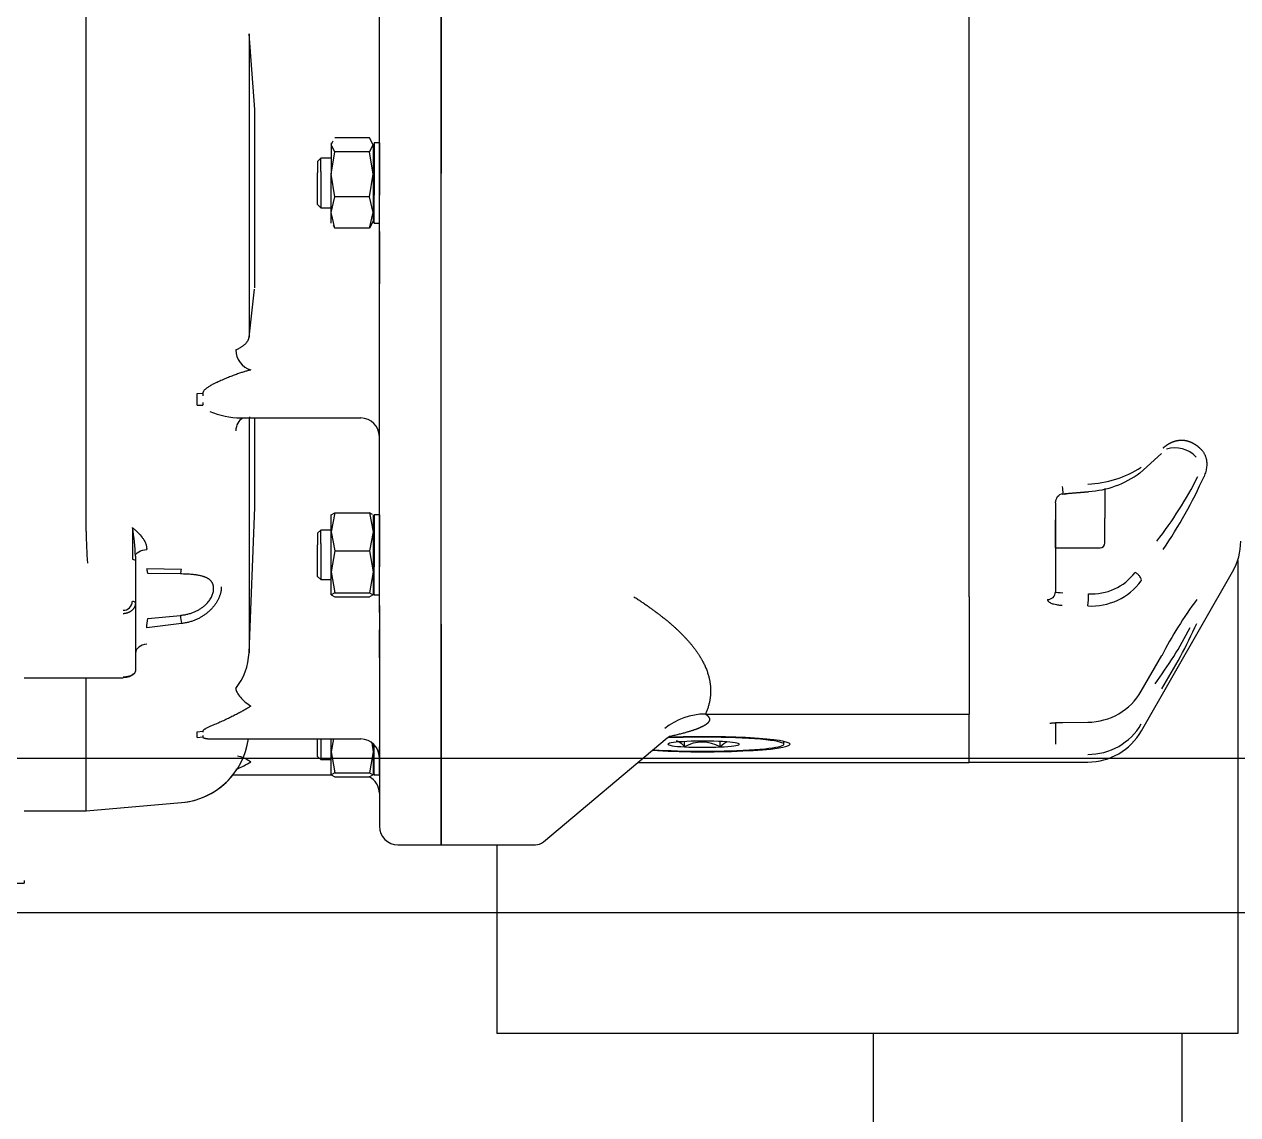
# Model space of a CAD drawing. Extents: x -599358 to 2865263, y -1062760 to 486533.
# Drawn here: x 1033935.5 to 1034244.3, y -673264.6 to -672987.1 of the extents above; entities that cross this region are included whole.
import ezdxf

# ---------------------------------------------------------------- set-up
doc = ezdxf.new("R2010")
doc.units = 0
for name, color, linetype in [('A-LIN-V', 9, 'Continuous'), ('EWHS5T6M-1', 7, 'Continuous'), ('EWHS5T6M-3', 7, 'Continuous'), ('FHSGH10105-主梁-06', 7, 'Continuous'), ('取电臂', 7, 'Continuous')]:
    doc.layers.add(name, color=color, linetype=linetype)

# ---------------------------------------------------------------- blocks, each defined once
blk = doc.blocks.new('55555555rrrrrr-M-M')
at = {"layer": 'EWHS5T6M-1', "color": 2, "linetype": 'Continuous'}
for p, q in [((-1521007.09, 577174.83), (-1521007.09, 577126.78)), ((-1521007.09, 577174.83), (-1521007.09, 577126.78)), ((-1520831.09, 577126.78), (-1520944.23, 577126.78)), ((-1520911.23, 577126.78), (-1520944.23, 577126.78)), ((-1520831.09, 577126.78), (-1520832.66, 577126.78))]:
    blk.add_line(p, q, dxfattribs=at)
at = {"layer": 'EWHS5T6M-3', "color": 2, "linetype": 'Continuous'}
for p, q in [((-1521021.23, 577489.11), (-1521021.23, 577345.67)), ((-1521021.23, 577230.96), (-1521021.23, 577489.11)), ((-1521036.95, 577233.99), (-1521036.95, 577484.4)), ((-1520886.87, 577266.06), (-1520886.87, 577463.96)), ((-1520886.87, 577266.06), (-1520886.87, 577462.91)), ((-1521111.59, 577254.54), (-1521111.59, 577430.23)), ((-1521068.66, 577362), (-1521070.1, 577381.23)), ((-1521070.1, 577381.23), (-1521070.1, 577304.03)), ((-1521068.66, 577316.55), (-1521068.66, 577362)), ((-1521049.2, 577353.01), (-1521048.7, 577353.98)), ((-1521049.2, 577353.48), (-1521049.2, 577353.01)), ((-1521048.29, 577351.23), (-1521049.2, 577353.01)), ((-1521049.2, 577353.01), (-1521049.2, 577345.48)), ((-1521039.43, 577354.79), (-1521048.29, 577354.79)), ((-1521038.52, 577353.01), (-1521039.43, 577354.79)), ((-1521039.43, 577351.23), (-1521038.52, 577353.01)), ((-1521038.24, 577353.48), (-1521038.52, 577352.38)), ((-1521038.52, 577353.01), (-1521038.52, 577345.48)), ((-1521038.24, 577353.48), (-1521038.24, 577340.19)), ((-1521036.95, 577353.48), (-1521038.24, 577353.48)), ((-1521036.95, 577353.48), (-1521036.95, 577340.19)), ((-1521051.87, 577349.56), (-1521052.66, 577348.77)), ((-1521051.87, 577346.17), (-1521051.87, 577349.56)), ((-1521049.2, 577349.56), (-1521051.87, 577349.56)), ((-1521049.2, 577345.48), (-1521048.29, 577351.23)), ((-1521039.43, 577351.23), (-1521048.29, 577351.23)), ((-1521038.52, 577345.48), (-1521039.43, 577351.23)), ((-1521052.66, 577348.77), (-1521052.66, 577345.81)), ((-1521051.87, 577346.17), (-1521051.87, 577336.98)), ((-1521052.66, 577337.77), (-1521052.66, 577345.81)), ((-1521048.29, 577339.72), (-1521049.2, 577345.48)), ((-1521049.2, 577335.74), (-1521049.2, 577345.48)), ((-1521039.43, 577339.72), (-1521038.52, 577345.48)), ((-1521038.52, 577345.48), (-1521038.52, 577335.74)), ((-1521021.23, 577174.83), (-1521021.23, 577345.67)), ((-1521038.24, 577333.06), (-1521038.24, 577340.19)), ((-1521036.95, 577333.06), (-1521036.95, 577340.19)), ((-1521052.66, 577337.77), (-1521051.87, 577336.98)), ((-1521051.87, 577336.98), (-1521049.2, 577336.98)), ((-1521049.2, 577335.74), (-1521048.29, 577339.72)), ((-1521039.43, 577339.72), (-1521048.29, 577339.72)), ((-1521038.52, 577335.74), (-1521039.43, 577339.72)), ((-1521049.2, 577333.06), (-1521049.2, 577335.74)), ((-1521048.29, 577331.75), (-1521049.2, 577335.74)), ((-1521039.43, 577331.75), (-1521038.52, 577335.74)), ((-1521038.52, 577335.74), (-1521038.52, 577333.06)), ((-1521038.52, 577334.16), (-1521038.24, 577333.06)), ((-1521048.7, 577332.56), (-1521048.29, 577331.75)), ((-1521039.43, 577331.75), (-1521048.29, 577331.75)), ((-1521038.52, 577333.53), (-1521039.43, 577331.75)), ((-1521038.24, 577333.06), (-1521036.95, 577333.06)), ((-1521036.95, 577330.89), (-1521036.95, 577317.6)), ((-1521070.1, 577304.03), (-1521068.69, 577316.26)), ((-1521036.95, 577310.46), (-1521036.95, 577317.6)), ((-1521083.3, 577289.65), (-1521081.89, 577289.76)), ((-1521083.3, 577286.74), (-1521083.3, 577289.65)), ((-1521081.89, 577289.76), (-1521081.87, 577289.13)), ((-1521081.87, 577287.39), (-1521081.89, 577286.76)), ((-1521083.3, 577286.74), (-1521081.89, 577286.76)), ((-1521072.15, 577283.47), (-1521041.66, 577283.47)), ((-1521070.03, 577283.74), (-1521070.1, 577283.07)), ((-1521070.1, 577283.07), (-1521070.1, 577249.53)), ((-1521068.66, 577276.17), (-1521068.66, 577283.47)), ((-1521068.66, 577260.65), (-1521068.66, 577276.17)), ((-1520843.47, 577269.44), (-1520837.89, 577274.38)), ((-1520886.87, 577237.96), (-1520886.87, 577266.06)), ((-1520886.87, 577237.96), (-1520886.87, 577266.06)), ((-1520863.21, 577264.05), (-1520862.54, 577264.12)), ((-1520862.59, 577264.11), (-1520861.68, 577264.2)), ((-1520856.47, 577264.7), (-1520862.56, 577264.12)), ((-1520861.68, 577264.2), (-1520856.47, 577264.69)), ((-1520852.3, 577265.55), (-1520852.3, 577257.93)), ((-1521070.1, 577223.7), (-1521068.66, 577260.65)), ((-1520864.87, 577261.86), (-1520864.87, 577239.88)), ((-1520864.87, 577261.82), (-1520864.87, 577257.55)), ((-1521049.2, 577258.81), (-1521048.29, 577259.33)), ((-1521048.29, 577259.33), (-1521049.2, 577254.5)), ((-1521049.2, 577254.5), (-1521049.2, 577258.85)), ((-1521048.29, 577259.33), (-1521039.43, 577259.33)), ((-1521038.65, 577258.89), (-1521039.43, 577259.33)), ((-1521039.43, 577259.33), (-1521038.52, 577254.5)), ((-1521038.24, 577258.85), (-1521038.52, 577257.75)), ((-1521038.52, 577258.85), (-1521038.52, 577254.5)), ((-1521038.24, 577258.85), (-1521038.24, 577245.56)), ((-1521036.95, 577258.85), (-1521038.24, 577258.85)), ((-1521036.95, 577258.85), (-1521036.95, 577245.56)), ((-1520864.87, 577250.41), (-1520864.87, 577257.55)), ((-1520852.3, 577251.67), (-1520852.3, 577257.93)), ((-1521111.59, 577254.53), (-1521111.59, 577254.54)), ((-1521051.87, 577254.92), (-1521052.66, 577254.14)), ((-1521052.66, 577254.14), (-1521052.66, 577251.18)), ((-1521051.87, 577251.54), (-1521051.87, 577254.92)), ((-1521049.2, 577254.92), (-1521051.87, 577254.92)), ((-1521049.2, 577244.32), (-1521049.2, 577254.5)), ((-1521049.2, 577254.5), (-1521048.29, 577249.67)), ((-1521038.52, 577254.5), (-1521039.43, 577249.67)), ((-1521038.52, 577254.5), (-1521038.52, 577244.32)), ((-1520852.3, 577255.18), (-1520852.29, 577255.17)), ((-1521052.66, 577243.14), (-1521052.66, 577251.18)), ((-1521051.87, 577251.54), (-1521051.87, 577242.35)), ((-1520864.87, 577250.41), (-1520853.56, 577250.41)), ((-1521099.02, 577248.25), (-1521099.02, 577247.1)), ((-1521070.1, 577249.53), (-1521070.1, 577223.7)), ((-1521048.29, 577249.67), (-1521049.2, 577244.32)), ((-1521048.29, 577249.67), (-1521039.43, 577249.67)), ((-1521039.43, 577249.67), (-1521038.52, 577244.32)), ((-1520818.52, 577247.23), (-1520818.52, 577126.78)), ((-1520818.52, 577247.23), (-1520818.52, 577126.78)), ((-1521099.02, 577247.1), (-1521099.02, 577236.35)), ((-1521096.15, 577245.18), (-1521087.31, 577244.99)), ((-1521049.2, 577244.32), (-1521048.29, 577238.98)), ((-1521049.2, 577238.46), (-1521049.2, 577244.32)), ((-1521038.52, 577244.32), (-1521039.43, 577238.98)), ((-1521038.52, 577244.32), (-1521038.52, 577238.46)), ((-1521038.24, 577238.42), (-1521038.24, 577245.56)), ((-1521036.95, 577238.42), (-1521036.95, 577245.56)), ((-1520864.87, 577244.27), (-1520864.87, 577239.88)), ((-1520843.03, 577203.8), (-1520819.81, 577244.32)), ((-1521087.58, 577243.77), (-1521095.87, 577243.9)), ((-1521052.66, 577243.14), (-1521051.87, 577242.35)), ((-1521051.87, 577242.35), (-1521049.2, 577242.35)), ((-1521048.29, 577238.98), (-1521049.2, 577238.46)), ((-1521049.2, 577238.46), (-1521048.29, 577237.95)), ((-1521048.29, 577238.98), (-1521039.43, 577238.98)), ((-1521048.29, 577237.95), (-1521039.43, 577237.95)), ((-1521039.43, 577238.98), (-1521038.52, 577238.46)), ((-1521038.52, 577238.46), (-1521039.43, 577237.95)), ((-1521038.52, 577239.53), (-1521038.24, 577238.42)), ((-1521038.52, 577238.42), (-1521038.52, 577238.46)), ((-1521038.24, 577238.42), (-1521036.95, 577238.42)), ((-1520886.87, 577237.96), (-1520886.87, 577208.81)), ((-1520886.87, 577237.96), (-1520886.87, 577208.1)), ((-1520864.87, 577239.88), (-1520864.87, 577239.17)), ((-1521099.02, 577236.35), (-1521099.02, 577219.01)), ((-1521036.95, 577235.73), (-1521036.95, 577229.58)), ((-1521095.87, 577232.42), (-1521087.58, 577233.22)), ((-1521036.95, 577233.99), (-1521036.95, 577179.54)), ((-1521087.31, 577231.13), (-1521096.15, 577230.02)), ((-1521036.95, 577222.44), (-1521036.95, 577229.58)), ((-1521021.23, 577230.96), (-1521021.23, 577174.83)), ((-1520843.05, 577213.95), (-1520837.84, 577222.97)), ((-1521127.3, 577217.34), (-1521102.16, 577217.34)), ((-1521111.59, 577183.47), (-1521111.59, 577217.34)), ((-1521036.95, 577213.04), (-1521036.95, 577199.75)), ((-1520953.92, 577208.1), (-1520953.95, 577208.1)), ((-1520953.92, 577208.1), (-1520886.87, 577208.1)), ((-1520886.87, 577195.78), (-1520886.87, 577208.1)), ((-1520886.87, 577195.96), (-1520886.87, 577207.92)), ((-1520864.87, 577205.92), (-1520864.87, 577200.47)), ((-1520863.04, 577205.97), (-1520856.64, 577206.02)), ((-1521083.3, 577203.55), (-1521081.89, 577203.76)), ((-1521083.3, 577202.14), (-1521083.3, 577203.55)), ((-1521083.3, 577202.14), (-1521081.89, 577202.31)), ((-1521081.89, 577203.76), (-1521081.87, 577203.46)), ((-1521081.87, 577202.61), (-1521081.89, 577202.31)), ((-1521079.34, 577201.78), (-1521041.66, 577201.78)), ((-1521052.66, 577197.32), (-1521052.66, 577201.78)), ((-1521051.87, 577201.78), (-1521051.87, 577196.54)), ((-1521049.2, 577198.5), (-1521049.2, 577201.78)), ((-1521048.64, 577201.78), (-1521049.2, 577198.5)), ((-1520995.21, 577175.56), (-1520963.68, 577202.02)), ((-1520959.28, 577199.77), (-1520959.28, 577201.1)), ((-1520950.21, 577199.74), (-1520950.21, 577201.13)), ((-1520934.02, 577200.43), (-1520934.02, 577201.15)), ((-1521049.2, 577192.65), (-1521049.2, 577198.5)), ((-1521049.2, 577198.5), (-1521048.29, 577193.16)), ((-1521038.52, 577198.5), (-1521039.43, 577193.16)), ((-1521038.9, 577200.77), (-1521038.52, 577198.5)), ((-1521038.52, 577200.58), (-1521038.52, 577198.5)), ((-1521038.52, 577198.5), (-1521038.52, 577192.65)), ((-1521038.24, 577200.31), (-1521038.24, 577199.75)), ((-1521038.24, 577192.61), (-1521038.24, 577199.75)), ((-1521036.95, 577192.61), (-1521036.95, 577199.75)), ((-1521052.66, 577197.32), (-1521051.87, 577196.54)), ((-1521051.87, 577196.54), (-1521049.2, 577196.54)), ((-1520971.12, 577195.78), (-1520886.87, 577195.78)), ((-1520886.87, 577195.9), (-1520856.66, 577195.9)), ((-1521074.19, 577192.65), (-1521049.2, 577192.65)), ((-1521074.19, 577192.65), (-1521049.2, 577192.65)), ((-1521048.29, 577193.16), (-1521049.2, 577192.65)), ((-1521049.2, 577192.65), (-1521048.29, 577192.13)), ((-1521049.2, 577192.65), (-1521048.29, 577192.13)), ((-1521048.29, 577193.16), (-1521039.43, 577193.16)), ((-1521048.29, 577192.13), (-1521039.43, 577192.13)), ((-1521048.29, 577192.13), (-1521039.51, 577192.13)), ((-1521039.43, 577193.16), (-1521038.52, 577192.65)), ((-1521038.52, 577192.65), (-1521039.43, 577192.13)), ((-1521038.52, 577193.71), (-1521038.24, 577192.61)), ((-1521038.52, 577192.61), (-1521038.52, 577192.65)), ((-1521038.24, 577192.61), (-1521036.95, 577192.61)), ((-1521111.59, 577183.47), (-1521087.31, 577185.6)), ((-1521111.59, 577183.47), (-1521087.31, 577185.6)), ((-1521036.95, 577187.94), (-1521036.95, 577179.54)), ((-1521127.3, 577183.47), (-1521111.59, 577183.47)), ((-1521127.3, 577183.47), (-1521111.59, 577183.47)), ((-1521032.23, 577174.83), (-1521021.23, 577174.83)), ((-1521032.23, 577174.83), (-1521021.23, 577174.83)), ((-1521021.23, 577174.83), (-1520997.23, 577174.83)), ((-1521021.23, 577174.83), (-1521007.09, 577174.83)), ((-1521007.09, 577174.83), (-1521007.09, 577126.78)), ((-1521007.09, 577174.83), (-1521007.09, 577126.78)), ((-1521425.87, 577165.03), (-1521127.3, 577165.03)), ((-1521425.87, 577165.03), (-1521127.3, 577165.03)), ((-1521127.3, 577165.74), (-1521127.3, 577165.03)), ((-1521127.3, 577165.74), (-1521127.3, 577165.03)), ((-1520994.52, 577126.78), (-1521007.09, 577126.78)), ((-1520994.52, 577126.78), (-1521007.09, 577126.78)), ((-1520831.09, 577126.78), (-1520994.52, 577126.78)), ((-1520911.23, 577126.78), (-1520994.52, 577126.78)), ((-1520831.09, 577126.78), (-1520832.66, 577126.78)), ((-1520818.52, 577126.78), (-1520831.09, 577126.78)), ((-1520818.52, 577126.78), (-1520831.09, 577126.78))]:
    blk.add_line(p, q, dxfattribs=at)
for centre, radius, start, end in [((-1521068.07, 577300.86), 5.41, 180.8534, 253.4487), ((-1521072.22, 577303.39), 19.88, 246.5852, 270.2132), ((-1521041.66, 577278.75), 4.71, 0, 90), ((-1520834.38, 577268.81), 7.05, 41.5617, 108.8064), ((-1520857.81, 577294), 27.39, 272.3981, 302.5954), ((-1520857.96, 577289.18), 24.48, 273.4853, 306.4262), ((-1520917.49, 577313.3), 99.45, 322.0356, 333.2427), ((-1520935.52, 577317), 118.74, 325.6453, 335.9387), ((-1520765.07, 577265.31), 346.69, 181.7823, 183.11), ((-1519809.41, 577240.54), 1290.41, 179.33389, 179.69135), ((-1521166.28, 577245.32), 67.33, 2.5008, 8.7375), ((-1520853.56, 577251.67), 1.26, 270, 360), ((-1520833.45, 577252.13), 15.71, 330.1892, 0), ((-1521091.04, 577245.19), 3.73, 337.7143, 357.0189), ((-1520855.64, 577252.48), 13.8, 266.487, 322.7895), ((-1520855.78, 577251.42), 15.83, 266.8023, 323.5023), ((-1520866.86, 577239.24), 1.98, 268.2746, 358.1638), ((-1520872.56, 577238.08), 16.09, 351.1863, 2.2116), ((-1521102.1, 577236.8), 2.29, 268.4026, 358.4531), ((-1520750.55, 577178.27), 98.07, 143.0348, 152.8846), ((-1521410.78, 577267.2), 316.82, 353.2607, 353.6969), ((-1520219.43, 577346.02), 875.45, 187.4029, 187.54076), ((-1520924.2, 577278.8), 105.5, 323.3467, 332.5077), ((-1520967.97, 577295.18), 153.08, 328.2109, 335.2911), ((-1521085.98, 577224.4), 15.89, 321.8574, 357.4911), ((-1521099.78, 577219.03), 0.763, 268.2746, 358.1638), ((-1520856.77, 577221.88), 15.85, 270.4064, 329.9676), ((-1520953.92, 577191.61), 16.5, 90.0996, 129.166), ((-1520856.53, 577213.46), 15.61, 269.5176, 329.7272), ((-1521088.95, 577204.38), 18.86, 275, 352.0705), ((-1521041.66, 577197.06), 4.71, 0, 90), ((-1520954.77, 577191.74), 9.21, 60.3173, 119.306), ((-1520856.66, 577211.61), 15.71, 270, 330.1892), ((-1521080.51, 577213.4), 20.58, 290.3016, 301.9872), ((-1521088.95, 577204.38), 18.86, 275, 321.5339), ((-1521041.66, 577187.94), 4.71, 0, 62.8719), ((-1521041.66, 577187.94), 4.71, 0, 62.8719), ((-1521032.23, 577179.54), 4.71, 180, 270), ((-1521032.23, 577179.54), 4.71, 180, 270), ((-1520997.23, 577177.97), 3.14, 270, 310)]:
    blk.add_arc(centre, radius, start, end, dxfattribs=at)
for centre, major_axis, ratio, start_param, end_param in [((-1521069.62, 577279.19), (1.87, -4.33), 0.783089, 3.209194, 4.163104), ((-1520863.19, 577266.11), (-0.19, 2.03), 0.00447, 1.617607, 3.576156), ((-1521099.8, 577236.35), (-0.786, 0), 0.5, 3.141593, 4.712389), ((-1521095.87, 577223.6), (3.14, 0), 0.721105, 1.658063, 3.14162), ((-1520954.45, 577200.43), (-20.43, 0), 0.087156, 0.894834, 3.627495), ((-1520954.45, 577200.43), (-22, 0), 0.087156, 3.141593, 5.13954), ((-1520954.45, 577200.43), (-9.07, 0), 0.087156, 5.198291, 6.245489), ((-1520954.45, 577200.43), (20.43, 0), 0.087156, 0.485902, 2.024816), ((-1520954.45, 577200.43), (9.07, 0), 0.087156, 1.009501, 2.056699), ((-1520954.45, 577200.43), (-9.07, 0), 0.087156, 3.103896, 4.151094), ((-1520954.45, 577200.43), (22, 0), 0.087156, 4.081811, 6.283185), ((-1520954.45, 577200.43), (9.07, 0), 0.087156, 3.103896, 3.627495), ((-1520954.45, 577200.43), (-9.07, 0), 0.087156, 0.485902, 1.009501), ((-1520954.45, 577200.43), (-9.07, 0), 0.087156, 1.009501, 2.056699), ((-1520954.45, 577200.43), (9.07, 0), 0.087156, 5.198291, 6.245489)]:
    blk.add_ellipse(centre, major_axis=major_axis, ratio=ratio, start_param=start_param, end_param=end_param, dxfattribs=at)
for points, degree, knots in [([(-1521073.48, 577300.78), (-1521073.38, 577300.83), (-1521073.17, 577300.93), (-1521072.87, 577301.08), (-1521072.58, 577301.24), (-1521072.3, 577301.4), (-1521072.04, 577301.56), (-1521071.79, 577301.73), (-1521071.55, 577301.9), (-1521071.33, 577302.08), (-1521071.13, 577302.26), (-1521070.94, 577302.45), (-1521070.77, 577302.63), (-1521070.61, 577302.82), (-1521070.48, 577303.02), (-1521070.36, 577303.21), (-1521070.27, 577303.41), (-1521070.19, 577303.61), (-1521070.13, 577303.82), (-1521070.11, 577303.96), (-1521070.1, 577304.03)], 3, [0, 0, 0, 0, 0.051218, 0.102946, 0.155185, 0.207934, 0.261194, 0.314965, 0.369245, 0.424036, 0.479338, 0.535149, 0.591471, 0.648303, 0.705645, 0.763497, 0.821858, 0.880729, 0.94011, 1, 1, 1, 1]), ([(-1521069.62, 577295.67), (-1521069.73, 577295.65), (-1521069.97, 577295.6), (-1521070.34, 577295.51), (-1521070.74, 577295.4), (-1521071.16, 577295.28), (-1521071.6, 577295.15), (-1521072.07, 577295), (-1521072.56, 577294.84), (-1521073.07, 577294.66), (-1521073.61, 577294.46), (-1521074.17, 577294.25), (-1521074.75, 577294.03), (-1521075.36, 577293.78), (-1521076.2, 577293.44), (-1521077.17, 577293.02), (-1521078.14, 577292.58), (-1521078.8, 577292.27), (-1521079.28, 577292.04), (-1521079.68, 577291.83), (-1521080.09, 577291.59), (-1521080.45, 577291.36), (-1521080.78, 577291.14), (-1521081.06, 577290.92), (-1521081.3, 577290.71), (-1521081.5, 577290.51), (-1521081.66, 577290.31), (-1521081.78, 577290.12), (-1521081.86, 577289.94), (-1521081.88, 577289.82), (-1521081.89, 577289.76)], 3, [0, 0, 0, 0, 0.029067, 0.059684, 0.091862, 0.125608, 0.160931, 0.197836, 0.23633, 0.276416, 0.3181, 0.361385, 0.406275, 0.452773, 0.500881, 0.599221, 0.673537, 0.723826, 0.750087, 0.785131, 0.817481, 0.847172, 0.87425, 0.898774, 0.920826, 0.940518, 0.958006, 0.973514, 0.987363, 1, 1, 1, 1]), ([(-1520837.48, 577275.86), (-1520836.88, 577276.39), (-1520836.26, 577276.78), (-1520835.63, 577277.17), (-1520834.99, 577277.42), (-1520834.34, 577277.66), (-1520833.68, 577277.76), (-1520833.03, 577277.86), (-1520832.38, 577277.81), (-1520831.72, 577277.76), (-1520831.08, 577277.56), (-1520830.44, 577277.36), (-1520829.83, 577277.02), (-1520829.21, 577276.68), (-1520828.63, 577276.2), (-1520828.05, 577275.71), (-1520827.51, 577275.1)], 2, [0, 0, 0, 0.125, 0.125, 0.25, 0.25, 0.375, 0.375, 0.5, 0.5, 0.625, 0.625, 0.75, 0.75, 0.875, 0.875, 1, 1, 1]), ([(-1520827.51, 577275.1), (-1520827.46, 577275.02), (-1520827.34, 577274.86), (-1520827.18, 577274.61), (-1520827.03, 577274.35), (-1520826.9, 577274.09), (-1520826.79, 577273.83), (-1520826.69, 577273.56), (-1520826.6, 577273.29), (-1520826.53, 577273.02), (-1520826.48, 577272.74), (-1520826.44, 577272.46), (-1520826.4, 577272.09), (-1520826.39, 577271.62), (-1520826.43, 577271.04), (-1520826.51, 577270.45), (-1520826.65, 577269.84), (-1520826.84, 577269.22), (-1520827.01, 577268.8), (-1520827.1, 577268.59)], 3, [0, 0, 0, 0, 0.048845, 0.096906, 0.144215, 0.190808, 0.236719, 0.281986, 0.326648, 0.370744, 0.414319, 0.457414, 0.500075, 0.58118, 0.662791, 0.745199, 0.82869, 0.913537, 1, 1, 1, 1]), ([(-1520864.87, 577261.86), (-1520864.87, 577262.42), (-1520864.69, 577262.99), (-1520864.01, 577263.9), (-1520863.53, 577264.21), (-1520863.01, 577264.26)], 3, [0, 0, 0, 0, 0.5, 0.5, 1, 1, 1, 1]), ([(-1521099.73, 577255.54), (-1521099.51, 577255.35), (-1521099.07, 577254.96), (-1521098.21, 577254.16), (-1521097.46, 577253.33), (-1521096.93, 577252.53), (-1521096.65, 577252.04), (-1521096.47, 577251.61), (-1521096.32, 577251.2), (-1521096.22, 577250.8), (-1521096.16, 577250.4), (-1521096.15, 577250.13), (-1521096.15, 577250)], 3, [0, 0, 0, 0, 0.125011, 0.250017, 0.499875, 0.603087, 0.677277, 0.749978, 0.814865, 0.874988, 0.937496, 1, 1, 1, 1]), ([(-1521099.8, 577247.49), (-1521099.6, 577247.49), (-1521099.39, 577247.45), (-1521099.1, 577247.3), (-1521099.02, 577247.2), (-1521099.02, 577247.1)], 3, [0, 0, 0, 0, 0.5, 0.5, 1, 1, 1, 1]), ([(-1521099.02, 577248.25), (-1521099.02, 577248.65), (-1521098.74, 577249.1), (-1521097.64, 577249.77), (-1521096.86, 577249.96), (-1521096.15, 577250)], 3, [0, 0, 0, 0, 0.5, 0.5, 1, 1, 1, 1]), ([(-1521096.15, 577245.18), (-1521096.14, 577245.12), (-1521096.13, 577245.01), (-1521096.11, 577244.85), (-1521096.09, 577244.68), (-1521096.06, 577244.51), (-1521096.03, 577244.34), (-1521095.99, 577244.19), (-1521095.96, 577244.07), (-1521095.92, 577243.96), (-1521095.89, 577243.92), (-1521095.87, 577243.9)], 3, [0, 0, 0, 0, 0.077735, 0.163795, 0.258193, 0.360935, 0.47203, 0.591481, 0.719291, 0.855464, 1, 1, 1, 1]), ([(-1520843.05, 577242), (-1520843.03, 577242.16), (-1520843.04, 577242.34), (-1520843.16, 577242.72), (-1520843.26, 577242.92), (-1520843.56, 577243.31), (-1520843.75, 577243.51), (-1520844.17, 577243.85), (-1520844.4, 577244.01), (-1520844.64, 577244.13)], 3, [0, 0, 0, 0, 0.25, 0.25, 0.5, 0.5, 0.75, 0.75, 1, 1, 1, 1]), ([(-1521079.13, 577240.05), (-1521079.13, 577240.13), (-1521079.13, 577240.29), (-1521079.15, 577240.52), (-1521079.19, 577240.73), (-1521079.24, 577240.94), (-1521079.3, 577241.14), (-1521079.37, 577241.33), (-1521079.46, 577241.51), (-1521079.57, 577241.69), (-1521079.68, 577241.85), (-1521079.81, 577242.01), (-1521079.96, 577242.15), (-1521080.11, 577242.29), (-1521080.29, 577242.43), (-1521080.47, 577242.55), (-1521080.67, 577242.67), (-1521080.88, 577242.78), (-1521081.11, 577242.88), (-1521081.35, 577242.98), (-1521081.6, 577243.07), (-1521082.04, 577243.21), (-1521082.69, 577243.37), (-1521083.6, 577243.52), (-1521084.68, 577243.64), (-1521086.01, 577243.73), (-1521087.03, 577243.76), (-1521087.58, 577243.77)], 3, [0, 0, 0, 0, 0.025288, 0.050219, 0.074845, 0.099219, 0.123396, 0.147433, 0.171387, 0.195316, 0.219278, 0.243332, 0.267533, 0.291939, 0.316604, 0.341581, 0.366922, 0.392675, 0.418887, 0.445603, 0.472864, 0.500709, 0.581938, 0.664866, 0.750426, 0.865857, 1, 1, 1, 1]), ([(-1521087.58, 577233.22), (-1521087.42, 577233.24), (-1521087.09, 577233.28), (-1521086.62, 577233.36), (-1521086.15, 577233.44), (-1521085.7, 577233.55), (-1521085.26, 577233.67), (-1521084.83, 577233.8), (-1521084.42, 577233.94), (-1521084.02, 577234.1), (-1521083.63, 577234.27), (-1521083.25, 577234.46), (-1521082.89, 577234.66), (-1521082.53, 577234.87), (-1521082.19, 577235.1), (-1521081.79, 577235.39), (-1521081.35, 577235.76), (-1521080.88, 577236.2), (-1521080.47, 577236.66), (-1521080.11, 577237.13), (-1521079.81, 577237.61), (-1521079.56, 577238.09), (-1521079.37, 577238.59), (-1521079.23, 577239.08), (-1521079.14, 577239.57), (-1521079.13, 577239.89), (-1521079.13, 577240.05)], 3, [0, 0, 0, 0, 0.039878, 0.078912, 0.117144, 0.154619, 0.191384, 0.227489, 0.262988, 0.297935, 0.332389, 0.366411, 0.400064, 0.433413, 0.466526, 0.499471, 0.55456, 0.607472, 0.65855, 0.708176, 0.756766, 0.804764, 0.852628, 0.900824, 0.949803, 1, 1, 1, 1]), ([(-1521077.16, 577240.5), (-1521077.16, 577240.4), (-1521077.17, 577240.21), (-1521077.18, 577239.93), (-1521077.21, 577239.64), (-1521077.26, 577239.35), (-1521077.32, 577239.06), (-1521077.39, 577238.76), (-1521077.48, 577238.47), (-1521077.58, 577238.17), (-1521077.69, 577237.87), (-1521077.82, 577237.57), (-1521077.97, 577237.27), (-1521078.13, 577236.97), (-1521078.3, 577236.66), (-1521078.49, 577236.36), (-1521078.7, 577236.05), (-1521078.92, 577235.75), (-1521079.16, 577235.45), (-1521079.42, 577235.14), (-1521079.7, 577234.84), (-1521079.99, 577234.54), (-1521080.38, 577234.17), (-1521080.88, 577233.75), (-1521081.51, 577233.28), (-1521082.19, 577232.84), (-1521082.92, 577232.44), (-1521083.7, 577232.08), (-1521084.53, 577231.76), (-1521085.41, 577231.5), (-1521086.34, 577231.28), (-1521086.98, 577231.18), (-1521087.31, 577231.13)], 3, [0, 0, 0, 0, 0.023596, 0.046848, 0.069813, 0.092549, 0.115115, 0.137574, 0.159988, 0.182418, 0.204926, 0.227574, 0.250421, 0.273525, 0.296943, 0.320728, 0.344931, 0.369601, 0.394784, 0.420522, 0.446855, 0.473821, 0.501454, 0.550477, 0.600634, 0.652145, 0.705215, 0.760032, 0.81677, 0.875584, 0.936618, 1, 1, 1, 1]), ([(-1520972.16, 577237.96), (-1520969.41, 577236.18), (-1520967.09, 577234.47), (-1520964.64, 577232.67), (-1520962.62, 577230.92), (-1520960.51, 577229.08), (-1520958.85, 577227.27), (-1520957.12, 577225.39), (-1520955.87, 577223.52), (-1520953.27, 577219.64), (-1520952.77, 577215.84), (-1520952.27, 577211.99), (-1520953.92, 577208.1)], 2, [0, 0, 0, 0.125, 0.125, 0.25, 0.25, 0.375, 0.375, 0.5, 0.5, 0.75, 0.75, 1, 1, 1]), ([(-1521099.02, 577236.35), (-1521099.02, 577236.29), (-1521099.02, 577236.17), (-1521099.04, 577235.99), (-1521099.08, 577235.82), (-1521099.12, 577235.66), (-1521099.18, 577235.5), (-1521099.25, 577235.34), (-1521099.33, 577235.19), (-1521099.42, 577235.05), (-1521099.51, 577234.91), (-1521099.62, 577234.78), (-1521099.73, 577234.66), (-1521099.85, 577234.55), (-1521099.97, 577234.44), (-1521100.1, 577234.34), (-1521100.23, 577234.25), (-1521100.36, 577234.16), (-1521100.5, 577234.08), (-1521100.64, 577234.01), (-1521100.78, 577233.95), (-1521100.92, 577233.89), (-1521101.06, 577233.84), (-1521101.21, 577233.79), (-1521101.35, 577233.75), (-1521101.49, 577233.72), (-1521101.63, 577233.7), (-1521101.76, 577233.68), (-1521101.9, 577233.66), (-1521102.03, 577233.65), (-1521102.12, 577233.65), (-1521102.16, 577233.65)], 3, [0, 0, 0, 0, 0.043815, 0.086945, 0.129389, 0.171151, 0.212229, 0.252628, 0.292346, 0.331388, 0.369753, 0.407445, 0.444466, 0.480818, 0.516503, 0.551525, 0.585887, 0.619591, 0.652642, 0.685043, 0.716798, 0.747913, 0.778391, 0.808237, 0.837458, 0.866059, 0.894046, 0.921426, 0.948207, 0.974395, 1, 1, 1, 1]), ([(-1520866.92, 577237.25), (-1520866.92, 577237.23), (-1520866.91, 577237.17), (-1520866.89, 577237.07), (-1520866.84, 577236.96), (-1520866.76, 577236.85), (-1520866.59, 577236.68), (-1520866.3, 577236.48), (-1520865.86, 577236.27), (-1520865.33, 577236.1), (-1520864.73, 577235.97), (-1520864.13, 577235.88), (-1520863.64, 577235.83), (-1520863.33, 577235.82), (-1520863.19, 577235.81)], 3, [0, 0, 0, 0, 0.040091, 0.085599, 0.136434, 0.192536, 0.253873, 0.39572, 0.505375, 0.612356, 0.753804, 0.848833, 0.930864, 1, 1, 1, 1]), ([(-1521102.16, 577217.59), (-1521102.09, 577217.59), (-1521101.94, 577217.59), (-1521101.72, 577217.6), (-1521101.49, 577217.61), (-1521101.28, 577217.64), (-1521101.06, 577217.67), (-1521100.85, 577217.71), (-1521100.64, 577217.76), (-1521100.45, 577217.81), (-1521100.26, 577217.87), (-1521100.08, 577217.94), (-1521099.9, 577218.02), (-1521099.73, 577218.1), (-1521099.56, 577218.2), (-1521099.39, 577218.32), (-1521099.24, 577218.47), (-1521099.12, 577218.63), (-1521099.03, 577218.81), (-1521099.02, 577218.94), (-1521099.02, 577219.01)], 3, [0, 0, 0, 0, 0.043817, 0.087902, 0.132274, 0.176955, 0.221965, 0.267323, 0.313047, 0.359156, 0.405668, 0.4526, 0.499967, 0.551187, 0.60913, 0.673811, 0.745237, 0.823412, 0.908334, 1, 1, 1, 1]), ([(-1521099.8, 577218.27), (-1521099.8, 577218.1), (-1521099.97, 577217.95), (-1521100.05, 577217.87), (-1521100.17, 577217.8), (-1521100.3, 577217.72), (-1521100.45, 577217.66), (-1521100.61, 577217.6), (-1521100.81, 577217.55), (-1521101, 577217.5), (-1521101.22, 577217.46), (-1521101.36, 577217.44), (-1521101.52, 577217.42), (-1521101.83, 577217.39), (-1521102.16, 577217.39)], 2, [0, 0, 0, 0.25, 0.25, 0.375, 0.375, 0.5, 0.5, 0.625, 0.625, 0.75, 0.75, 0.833333, 0.833333, 1, 1, 1]), ([(-1521073.48, 577214.59), (-1521073.46, 577214.29), (-1521073.34, 577213.95), (-1521072.94, 577213.19), (-1521072.65, 577212.78), (-1521071.93, 577211.96), (-1521071.51, 577211.55), (-1521070.6, 577210.78), (-1521070.11, 577210.42), (-1521069.62, 577210.12)], 3, [0, 0, 0, 0, 0.25, 0.25, 0.5, 0.5, 0.75, 0.75, 1, 1, 1, 1]), ([(-1521069.62, 577210.12), (-1521069.73, 577210.05), (-1521069.97, 577209.9), (-1521070.34, 577209.68), (-1521070.74, 577209.45), (-1521071.16, 577209.21), (-1521071.6, 577208.96), (-1521072.07, 577208.7), (-1521072.56, 577208.43), (-1521073.07, 577208.16), (-1521073.61, 577207.88), (-1521074.17, 577207.59), (-1521074.75, 577207.3), (-1521075.36, 577207.01), (-1521076.2, 577206.61), (-1521077.17, 577206.17), (-1521078.14, 577205.75), (-1521078.8, 577205.48), (-1521079.28, 577205.28), (-1521079.68, 577205.1), (-1521080.09, 577204.92), (-1521080.45, 577204.74), (-1521080.78, 577204.58), (-1521081.06, 577204.44), (-1521081.3, 577204.3), (-1521081.5, 577204.17), (-1521081.66, 577204.06), (-1521081.78, 577203.95), (-1521081.86, 577203.85), (-1521081.88, 577203.79), (-1521081.89, 577203.76)], 3, [0, 0, 0, 0, 0.029065, 0.059681, 0.091858, 0.125603, 0.160926, 0.197831, 0.236324, 0.276411, 0.318095, 0.361381, 0.406272, 0.45277, 0.50088, 0.599222, 0.673538, 0.723826, 0.750086, 0.785132, 0.817484, 0.847177, 0.874255, 0.89878, 0.920832, 0.940524, 0.958011, 0.973518, 0.987365, 1, 1, 1, 1]), ([(-1520953.95, 577208.1), (-1520951.67, 577206.59), (-1520954.44, 577205.07), (-1520955.12, 577204.7), (-1520956.11, 577204.32), (-1520957.08, 577203.95), (-1520958.34, 577203.58), (-1520960.39, 577202.98), (-1520963.23, 577202.36)], 2, [0, 0, 0, 0.5, 0.5, 0.625, 0.625, 0.75, 0.75, 0.9651205, 0.9651205, 0.9651205]), ([(-1520866.3, 577205.78), (-1520866.3, 577205.78), (-1520866.28, 577205.79), (-1520866.17, 577205.81), (-1520865.79, 577205.86), (-1520865.04, 577205.92), (-1520864.02, 577205.96), (-1520863.35, 577205.97), (-1520863.04, 577205.97)], 3, [0.4127267, 0.4127267, 0.4127267, 0.4127267, 0.4325468, 0.4958555, 0.5912118, 0.726311, 0.893279, 1, 1, 1, 1]), ([(-1521081.89, 577202.31), (-1521081.89, 577202.3), (-1521081.89, 577202.27), (-1521081.87, 577202.22), (-1521081.83, 577202.18), (-1521081.78, 577202.13), (-1521081.72, 577202.09), (-1521081.64, 577202.05), (-1521081.54, 577202.02), (-1521081.43, 577201.98), (-1521081.31, 577201.95), (-1521081.17, 577201.92), (-1521081.01, 577201.89), (-1521080.85, 577201.86), (-1521080.66, 577201.84), (-1521080.46, 577201.82), (-1521080.25, 577201.81), (-1521080.02, 577201.79), (-1521079.78, 577201.78), (-1521079.55, 577201.78), (-1521079.41, 577201.78), (-1521079.35, 577201.78)], 3, [0, 0, 0, 0, 0.0069116, 0.0141137, 0.0217356, 0.0298867, 0.0386568, 0.0481179, 0.0583273, 0.0693308, 0.081165, 0.0938592, 0.1074372, 0.1219183, 0.1373187, 0.1536516, 0.1709282, 0.1891578, 0.2083486, 0.2285073, 0.2427241, 0.2427241, 0.2427241, 0.2427241]), ([(-1520963.7, 577202.01), (-1520963.52, 577202.16), (-1520963.31, 577202.34), (-1520963.29, 577202.41), (-1520963.3, 577202.42)], 3, [0, 0, 0, 0, 0.0924354, 0.1357639, 0.1357639, 0.1357639, 0.1357639]), ([(-1520961.39, 577201.33), (-1520960.87, 577201.24), (-1520960.31, 577200.81), (-1520959.83, 577200.45), (-1520959.28, 577199.77)], 2, [0, 0, 0, 0.5, 0.5, 1, 1, 1]), ([(-1520950.21, 577199.74), (-1520949.59, 577200.4), (-1520949.05, 577200.76), (-1520948.74, 577200.97), (-1520948.44, 577201.1)], 2, [0, 0, 0, 0.25, 0.25, 0.3701268, 0.3701268, 0.3701268]), ([(-1521073.02, 577197.46), (-1521072.83, 577197.46), (-1521072.58, 577197.42), (-1521071.93, 577197.22), (-1521071.51, 577197.04), (-1521070.6, 577196.56), (-1521070.11, 577196.27), (-1521069.62, 577195.95)], 3, [0.2947245, 0.2947245, 0.2947245, 0.2947245, 0.5, 0.5, 0.75, 0.75, 0.9999713, 0.9999713, 0.9999713, 0.9999713])]:
    blk.add_open_spline(points, degree=degree, knots=knots, dxfattribs=at)
for points in [[(-1520863.01, 577238.9), (-1520864.05, 577238.91), (-1520864.87, 577239.03), (-1520864.87, 577239.17)], [(-1520832.28, 577232.33), (-1520831.96, 577232.84), (-1520831.7, 577233.27), (-1520831.45, 577233.67)]]:
    blk.add_open_spline(points, degree=3, dxfattribs=at)
at = {"layer": 'FHSGH10105-主梁-06', "color": 2, "linetype": 'Continuous'}
for p, q in [((-1519722.91, 577196.78), (-1525666.36, 577196.78)), ((-1519722.91, 577157.49), (-1525659.69, 577157.49))]:
    blk.add_line(p, q, dxfattribs=at)
at = {"layer": '取电臂', "color": 2, "linetype": 'Continuous'}
for p, q in [((-1520911.23, 576947.63), (-1520911.23, 577126.78)), ((-1520911.23, 576947.63), (-1520911.23, 577126.78)), ((-1520832.66, 576947.63), (-1520832.66, 577126.78)), ((-1520832.66, 576947.63), (-1520832.66, 577126.78))]:
    blk.add_line(p, q, dxfattribs=at)

msp = doc.modelspace()

# ---------------------------------------------------------------- block references
at = {"layer": 'A-LIN-V'}
msp.add_blockref('55555555rrrrrr-M-M', (2555062.78, -1250370.73), dxfattribs=at)

doc.saveas('drawing.dxf')
